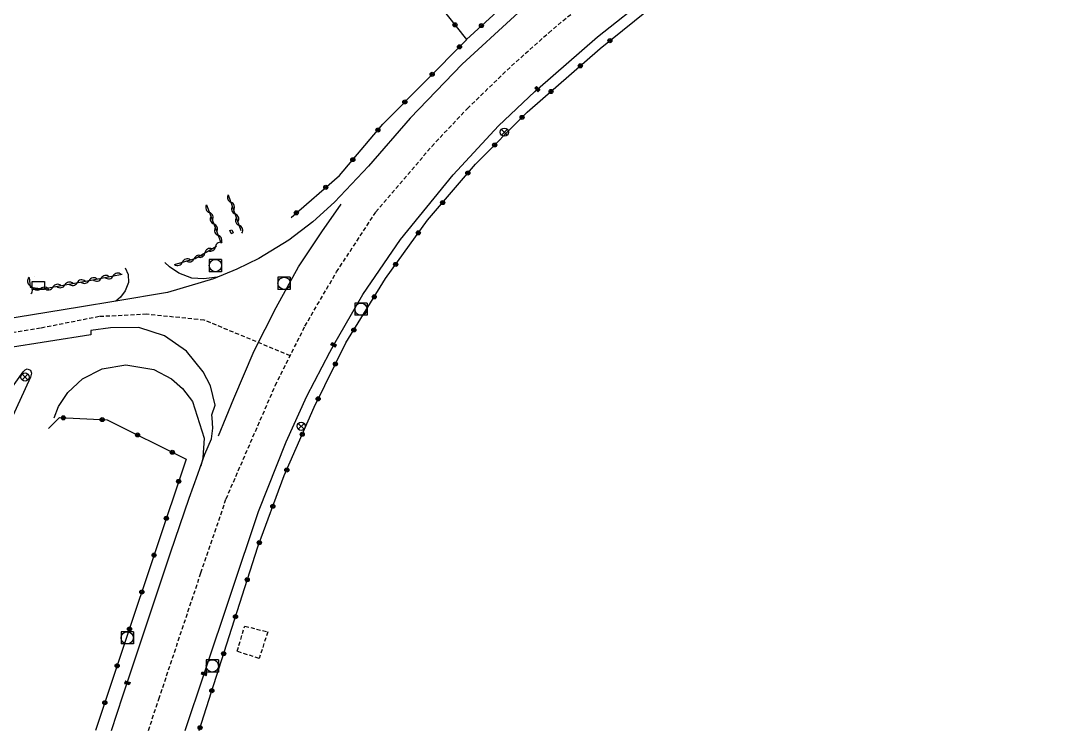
# Model space of a CAD drawing. Header units: millimetres. Extents: x 257000 to 258000, y 143999 to 144912.
# Drawn here: x 257659.5 to 257785.3, y 144000 to 144086.8 of the extents above; entities that cross this region are included whole.
import ezdxf

# ---------------------------------------------------------------- set-up
doc = ezdxf.new("R2010")
doc.units = ezdxf.units.MM
doc.linetypes.add('DASHED', pattern=[0.75, 0.5, -0.25])
doc.layers.get('0').update_dxf_attribs({"linetype": 'CONTINUOUS'})
for name, color, linetype in [('W0001', 6, 'DASHED'), ('W0008', 7, 'CONTINUOUS'), ('W0112', 1, 'DASHED'), ('W0310', 3, 'CONTINUOUS'), ('W0322', 7, 'CONTINUOUS'), ('W0400', 7, 'CONTINUOUS'), ('W0420', 7, 'CONTINUOUS'), ('W0469', 7, 'CONTINUOUS'), ('W1471', 7, 'CONTINUOUS')]:
    doc.layers.add(name, color=color, linetype=linetype)

# ---------------------------------------------------------------- blocks, each defined once
blk = doc.blocks.new('T400')
for p, q in [((-0.15, 0.3), (0.15, 0.3)), ((-0.15, -0.25), (-0.15, 0.3)), ((-0.15, 0.15), (0.15, 0.15)), ((-0.15, 0), (0.15, 0)), ((0.15, 0.3), (0.15, -0.25)), ((-0.15, -0.15), (0.15, -0.15)), ((-0.15, -0.25), (-0.15, -0.3)), ((-0.15, -0.3), (0.15, -0.3)), ((0.15, -0.3), (0.15, -0.25))]:
    blk.add_line(p, q)
blk = doc.blocks.new('T420')
for p, q in [((0.75, 0.75), (-0.75, 0.75)), ((-0.75, 0.75), (-0.75, -0.75)), ((0.75, 0.75), (0.75, -0.75)), ((0.75, -0.75), (-0.75, -0.75))]:
    blk.add_line(p, q)
blk.add_ellipse((0, 0), major_axis=(-0.53, 0.53), ratio=1, start_param=3.926991, end_param=10.210176)
blk = doc.blocks.new('T469')
at = {"color": 0, "linetype": 'Continuous', "flags": 128}
for points in [[(-0.35, 0.35), (0.35, -0.35)], [(-0.35, -0.35), (0.35, 0.35)]]:
    blk.add_lwpolyline(points, dxfattribs=at)
at = {"color": 0, "linetype": 'Continuous'}
blk.add_circle((0, 0), 0.5, dxfattribs=at)
blk = doc.blocks.new('T1471')
at = {"color": 0, "linetype": 'Continuous', "flags": 128}
blk.add_lwpolyline([(-0.75, -0.5), (-0.75, 0.5), (0.75, 0.5), (0.75, -0.5), (-0.75, -0.5)], dxfattribs=at)
blk = doc.blocks.new('t322o')
at = {"color": 0, "linetype": 'Continuous'}
for radius in [0.25, 0.15]:
    blk.add_circle((0, 0), radius, dxfattribs=at)
blk = doc.blocks.new('t310o')
at = {"color": 0, "linetype": 'Continuous'}
for centre, start, end in [((-0.5, 0.38), 216.8699, 323.1304), ((0.5, -0.37), 36.8699, 143.1303)]:
    blk.add_arc(centre, 0.625, start, end, dxfattribs=at)

msp = doc.modelspace()

# ---------------------------------------------------------------- linework, layer by layer
at = {"layer": 'W0001'}
msp.add_line((257675.15, 144000), (257676.43, 144003.84), dxfattribs=at)
for points in [[(257676.43, 144003.84), (257681.57, 144019.27), (257684.64, 144028.3), (257690.66, 144042.17), (257694.28, 144049.42), (257698.15, 144056.05), (257702.96, 144063.38), (257709.77, 144071.39), (257714.13, 144076.01), (257719.53, 144081.23), (257724.08, 144085.28), (257729.07, 144089.45), (257737.47, 144095.93), (257745.34, 144101.37), (257755.73, 144108.46), (257766.66, 144115.96), (257778.45, 144124.05), (257790.88, 144132.56), (257808.45, 144144.59), (257820.69, 144152.92), (257836.39, 144163.63), (257857.18, 144177.85)], [(257692.47, 144045.8), (257681.96, 144050.15), (257674.94, 144050.86), (257669.14, 144050.58), (257661.95, 144049.17), (257631.42, 144044.32), (257609.02, 144040.73), (257599.79, 144039.26), (257582.44, 144036.54), (257570.52, 144034.62), (257565.55, 144033.75), (257559.79, 144032.05), (257555.59, 144028.97)]]:
    msp.add_lwpolyline(points, dxfattribs=at)
at = {"layer": 'W0008'}
for points in [[(257679.66, 144000), (257681.97, 144006.93), (257688.61, 144026.74), (257691.97, 144035.28), (257694.49, 144040.86), (257697.33, 144046.25), (257697.79, 144047.13), (257701.37, 144053.29), (257705.96, 144060.01), (257712.4, 144067.93), (257717.95, 144073.88), (257722.37, 144078.09), (257722.69, 144078.4), (257730.05, 144084.77), (257736.42, 144089.86), (257743.05, 144094.63), (257752.52, 144101.09), (257757.57, 144104.49), (257769.87, 144112.94), (257787.47, 144125.02), (257800.85, 144134.27), (257821.02, 144148.01), (257838.03, 144159.62), (257876.23, 144185.72)], [(257735.21, 144099.61), (257728.02, 144094.17), (257721.78, 144088.98), (257719.9, 144087.31), (257713.48, 144081.43), (257707.15, 144074.85), (257702.05, 144068.97), (257697.89, 144064.55), (257695.24, 144062.15), (257692.32, 144059.93), (257688.66, 144057.7), (257685.96, 144056.39), (257683.1, 144055.2), (257677.5, 144053.54), (257671.17, 144052.45), (257666.73, 144051.73), (257655.18, 144049.86)], [(257683.73, 144036.02), (257685.58, 144040.57), (257688.08, 144046.39), (257690.77, 144051.71), (257693.51, 144056.68), (257696.36, 144060.95), (257698.72, 144064.32)], [(257672.32, 144056.53), (257672.67, 144055.71), (257672.7, 144054.73), (257672.29, 144053.72), (257671.73, 144052.94), (257671.18, 144052.46)], [(257683.55, 144055.4), (257681.92, 144055.2), (257680.45, 144055.28), (257678.86, 144055.9), (257677.72, 144056.67), (257677.16, 144057.19)], [(257670.63, 144000), (257672.04, 144004.24), (257672.57, 144005.8), (257677.85, 144021.71), (257680.14, 144028.4), (257681.2, 144031.32), (257682.04, 144033.78), (257682.84, 144035.65), (257683.01, 144036.96), (257682.94, 144038.22), (257682.88, 144038.59), (257683.3, 144039.77), (257682.72, 144042.12), (257681.85, 144043.85), (257679.82, 144046.35), (257677.11, 144048.23), (257673.99, 144049.23), (257670.52, 144049.22), (257668.11, 144048.9), (257668.13, 144048.36), (257657.77, 144046.73)], [(257656.02, 144037.59), (257655.91, 144038.36), (257659.84, 144043.85), (257660.07, 144044.07), (257660.33, 144044.21), (257660.73, 144044.05), (257660.85, 144043.68), (257660.73, 144043.18), (257658.32, 144037.92), (257656.02, 144037.59)], [(257663.61, 144038.21), (257664.14, 144039.6), (257665.29, 144041.29), (257667.11, 144042.98), (257669.48, 144044.21), (257672.4, 144044.69), (257675.8, 144044.1), (257677.96, 144042.96), (257679.3, 144041.79), (257680.55, 144040.2), (257681.96, 144035.71), (257681.8, 144033.31), (257681.55, 144032.3)]]:
    msp.add_lwpolyline(points, dxfattribs=at)
at = {"layer": 'W0112'}
for points in [[(257685.26, 144060.73), (257685.1, 144061.1), (257685.33, 144061.2), (257685.49, 144060.83), (257685.49, 144060.83), (257685.49, 144060.83), (257685.49, 144060.83), (257685.49, 144060.83), (257685.49, 144060.83), (257685.49, 144060.83), (257685.49, 144060.83), (257685.49, 144060.83), (257685.49, 144060.83), (257685.49, 144060.83), (257685.49, 144060.83), (257685.49, 144060.83), (257685.49, 144060.83), (257685.49, 144060.83), (257685.49, 144060.83), (257685.49, 144060.83), (257685.49, 144060.83), (257685.49, 144060.83), (257685.49, 144060.83), (257685.49, 144060.83), (257685.49, 144060.83), (257685.49, 144060.83), (257685.49, 144060.83), (257685.49, 144060.83), (257685.49, 144060.83), (257685.49, 144060.83), (257685.49, 144060.83), (257685.49, 144060.83), (257685.49, 144060.83), (257685.49, 144060.83), (257685.49, 144060.83), (257685.49, 144060.83), (257685.49, 144060.83), (257685.49, 144060.83), (257685.49, 144060.83), (257685.49, 144060.83), (257685.49, 144060.83), (257685.49, 144060.83), (257685.49, 144060.83), (257685.49, 144060.83), (257685.49, 144060.83), (257685.49, 144060.83), (257685.49, 144060.83), (257685.49, 144060.83), (257685.49, 144060.83), (257685.49, 144060.83), (257685.49, 144060.83), (257685.49, 144060.83), (257685.49, 144060.83), (257685.49, 144060.83), (257685.49, 144060.83), (257685.49, 144060.83), (257685.49, 144060.83), (257685.49, 144060.83), (257685.49, 144060.83), (257685.49, 144060.83), (257685.49, 144060.83), (257685.49, 144060.83), (257685.49, 144060.83), (257685.49, 144060.83), (257685.49, 144060.83), (257685.49, 144060.83), (257685.49, 144060.83), (257685.49, 144060.83), (257685.49, 144060.83), (257685.49, 144060.83), (257685.49, 144060.83), (257685.49, 144060.83), (257685.49, 144060.83), (257685.49, 144060.83), (257685.49, 144060.83), (257685.49, 144060.83), (257685.49, 144060.83), (257685.49, 144060.83), (257685.49, 144060.83), (257685.49, 144060.83), (257685.49, 144060.83), (257685.49, 144060.83), (257685.49, 144060.83), (257685.49, 144060.83), (257685.49, 144060.83), (257685.49, 144060.83), (257685.49, 144060.83), (257685.49, 144060.83), (257685.49, 144060.83), (257685.49, 144060.83), (257685.49, 144060.83), (257685.49, 144060.83), (257685.49, 144060.83), (257685.49, 144060.83), (257685.49, 144060.83), (257685.49, 144060.83), (257685.49, 144060.83), (257685.49, 144060.83), (257685.49, 144060.83), (257685.49, 144060.83), (257685.49, 144060.83), (257685.49, 144060.83), (257685.49, 144060.83), (257685.49, 144060.83), (257685.49, 144060.83), (257685.49, 144060.83), (257685.49, 144060.83), (257685.49, 144060.83), (257685.49, 144060.83), (257685.49, 144060.83), (257685.49, 144060.83), (257685.49, 144060.83), (257685.49, 144060.83), (257685.49, 144060.83), (257685.49, 144060.83), (257685.49, 144060.83), (257685.49, 144060.83), (257685.49, 144060.83), (257685.49, 144060.83), (257685.49, 144060.83)], [(257685.26, 144060.73), (257685.49, 144060.83), (257685.49, 144060.83), (257685.49, 144060.83), (257685.49, 144060.83), (257685.49, 144060.83), (257685.49, 144060.83), (257685.49, 144060.83), (257685.49, 144060.83), (257685.49, 144060.83), (257685.49, 144060.83), (257685.49, 144060.83), (257685.49, 144060.83), (257685.49, 144060.83), (257685.49, 144060.83), (257685.49, 144060.83), (257685.49, 144060.83), (257685.49, 144060.83), (257685.49, 144060.83), (257685.49, 144060.83), (257685.49, 144060.83), (257685.49, 144060.83), (257685.49, 144060.83), (257685.49, 144060.83), (257685.49, 144060.83), (257685.49, 144060.83), (257685.49, 144060.83), (257685.49, 144060.83), (257685.49, 144060.83), (257685.49, 144060.83), (257685.49, 144060.83), (257685.49, 144060.83), (257685.49, 144060.83), (257685.49, 144060.83), (257685.49, 144060.83), (257685.49, 144060.83), (257685.49, 144060.83), (257685.49, 144060.83), (257685.49, 144060.83), (257685.49, 144060.83), (257685.49, 144060.83), (257685.49, 144060.83), (257685.49, 144060.83), (257685.49, 144060.83), (257685.49, 144060.83), (257685.49, 144060.83), (257685.49, 144060.83), (257685.49, 144060.83), (257685.49, 144060.83), (257685.49, 144060.83), (257685.49, 144060.83), (257685.49, 144060.83), (257685.49, 144060.83), (257685.49, 144060.83), (257685.49, 144060.83), (257685.49, 144060.83), (257685.49, 144060.83), (257685.49, 144060.83), (257685.49, 144060.83), (257685.49, 144060.83), (257685.49, 144060.83), (257685.49, 144060.83), (257685.49, 144060.83), (257685.49, 144060.83), (257685.49, 144060.83), (257685.49, 144060.83), (257685.49, 144060.83), (257685.49, 144060.83), (257685.49, 144060.83), (257685.49, 144060.83), (257685.49, 144060.83), (257685.49, 144060.83), (257685.49, 144060.83), (257685.49, 144060.83), (257685.49, 144060.83), (257685.49, 144060.83), (257685.49, 144060.83), (257685.49, 144060.83), (257685.49, 144060.83), (257685.49, 144060.83), (257685.49, 144060.83), (257685.49, 144060.83), (257685.49, 144060.83), (257685.49, 144060.83), (257685.49, 144060.83), (257685.49, 144060.83), (257685.49, 144060.83), (257685.49, 144060.83), (257685.49, 144060.83), (257685.49, 144060.83), (257685.49, 144060.83), (257685.49, 144060.83), (257685.49, 144060.83), (257685.49, 144060.83), (257685.49, 144060.83), (257685.49, 144060.83), (257685.49, 144060.83), (257685.49, 144060.83), (257685.49, 144060.83), (257685.49, 144060.83), (257685.49, 144060.83), (257685.49, 144060.83), (257685.49, 144060.83), (257685.49, 144060.83), (257685.49, 144060.83), (257685.49, 144060.83), (257685.49, 144060.83), (257685.49, 144060.83), (257685.49, 144060.83), (257685.49, 144060.83), (257685.49, 144060.83), (257685.49, 144060.83), (257685.49, 144060.83), (257685.49, 144060.83), (257685.49, 144060.83), (257685.49, 144060.83), (257685.49, 144060.83), (257685.49, 144060.83), (257685.49, 144060.83), (257685.49, 144060.83)], [(257688.67, 144008.78), (257686, 144009.68), (257686.92, 144012.75), (257689.74, 144012.05), (257688.67, 144008.78), (257688.67, 144008.78), (257688.67, 144008.78), (257688.67, 144008.78), (257688.67, 144008.78), (257688.67, 144008.78), (257688.67, 144008.78), (257688.67, 144008.78), (257688.67, 144008.78), (257688.67, 144008.78), (257688.67, 144008.78), (257688.67, 144008.78), (257688.67, 144008.78), (257688.67, 144008.78), (257688.67, 144008.78), (257688.67, 144008.78), (257688.67, 144008.78), (257688.67, 144008.78), (257688.67, 144008.78), (257688.67, 144008.78), (257688.67, 144008.78), (257688.67, 144008.78), (257688.67, 144008.78), (257688.67, 144008.78), (257688.67, 144008.78), (257688.67, 144008.78), (257688.67, 144008.78), (257688.67, 144008.78), (257688.67, 144008.78), (257688.67, 144008.78), (257688.67, 144008.78), (257688.67, 144008.78), (257688.67, 144008.78), (257688.67, 144008.78), (257688.67, 144008.78), (257688.67, 144008.78), (257688.67, 144008.78), (257688.67, 144008.78), (257688.67, 144008.78), (257688.67, 144008.78), (257688.67, 144008.78), (257688.67, 144008.78), (257688.67, 144008.78), (257688.67, 144008.78), (257688.67, 144008.78), (257688.67, 144008.78), (257688.67, 144008.78), (257688.67, 144008.78), (257688.67, 144008.78), (257688.67, 144008.78), (257688.67, 144008.78), (257688.67, 144008.78), (257688.67, 144008.78), (257688.67, 144008.78), (257688.67, 144008.78), (257688.67, 144008.78), (257688.67, 144008.78), (257688.67, 144008.78), (257688.67, 144008.78), (257688.67, 144008.78), (257688.67, 144008.78), (257688.67, 144008.78), (257688.67, 144008.78), (257688.67, 144008.78), (257688.67, 144008.78), (257688.67, 144008.78), (257688.67, 144008.78), (257688.67, 144008.78), (257688.67, 144008.78), (257688.67, 144008.78), (257688.67, 144008.78), (257688.67, 144008.78), (257688.67, 144008.78), (257688.67, 144008.78), (257688.67, 144008.78), (257688.67, 144008.78), (257688.67, 144008.78), (257688.67, 144008.78), (257688.67, 144008.78), (257688.67, 144008.78), (257688.67, 144008.78), (257688.67, 144008.78), (257688.67, 144008.78), (257688.67, 144008.78), (257688.67, 144008.78), (257688.67, 144008.78), (257688.67, 144008.78), (257688.67, 144008.78), (257688.67, 144008.78), (257688.67, 144008.78), (257688.67, 144008.78), (257688.67, 144008.78), (257688.67, 144008.78), (257688.67, 144008.78), (257688.67, 144008.78), (257688.67, 144008.78), (257688.67, 144008.78), (257688.67, 144008.78), (257688.67, 144008.78), (257688.67, 144008.78), (257688.67, 144008.78), (257688.67, 144008.78), (257688.67, 144008.78), (257688.67, 144008.78), (257688.67, 144008.78), (257688.67, 144008.78), (257688.67, 144008.78), (257688.67, 144008.78), (257688.67, 144008.78), (257688.67, 144008.78), (257688.67, 144008.78), (257688.67, 144008.78), (257688.67, 144008.78), (257688.67, 144008.78), (257688.67, 144008.78), (257688.67, 144008.78)]]:
    msp.add_lwpolyline(points, dxfattribs=at)
at = {"layer": 'W0310'}
for points in [[(257684.9, 144065.48), (257684.9, 144065.48), (257684.9, 144065.48), (257684.9, 144065.48), (257684.9, 144065.48), (257684.9, 144065.48), (257684.9, 144065.48), (257684.9, 144065.48), (257684.9, 144065.48), (257684.9, 144065.48), (257684.9, 144065.48), (257684.9, 144065.48), (257684.9, 144065.48), (257684.9, 144065.48), (257684.9, 144065.48), (257684.9, 144065.48), (257684.9, 144065.48), (257684.9, 144065.48), (257684.9, 144065.48), (257684.9, 144065.48), (257684.9, 144065.48), (257684.9, 144065.48), (257684.9, 144065.48), (257684.9, 144065.48), (257684.9, 144065.48), (257684.9, 144065.48), (257684.9, 144065.48), (257684.9, 144065.48), (257684.9, 144065.48), (257684.9, 144065.48), (257684.9, 144065.48), (257684.9, 144065.48), (257684.9, 144065.48), (257684.9, 144065.48), (257684.9, 144065.48), (257684.9, 144065.48), (257684.9, 144065.48), (257684.9, 144065.48), (257684.9, 144065.48), (257684.9, 144065.48), (257684.9, 144065.48), (257684.9, 144065.48), (257684.9, 144065.48), (257684.9, 144065.48), (257684.9, 144065.48), (257684.9, 144065.48), (257684.9, 144065.48), (257684.9, 144065.48), (257684.9, 144065.48), (257684.9, 144065.48), (257684.9, 144065.48), (257684.9, 144065.48), (257684.9, 144065.48), (257684.9, 144065.48), (257684.9, 144065.48), (257684.9, 144065.48), (257684.9, 144065.48), (257684.9, 144065.48), (257684.9, 144065.48), (257684.9, 144065.48), (257684.9, 144065.48), (257684.9, 144065.48), (257684.9, 144065.48), (257684.9, 144065.48), (257684.9, 144065.48), (257684.9, 144065.48), (257684.9, 144065.48), (257684.9, 144065.48), (257684.9, 144065.48), (257684.9, 144065.48), (257684.9, 144065.48), (257684.9, 144065.48), (257684.9, 144065.48), (257684.9, 144065.48), (257684.9, 144065.48), (257684.9, 144065.48), (257684.9, 144065.48), (257684.9, 144065.48), (257684.9, 144065.48), (257684.9, 144065.48), (257684.9, 144065.48), (257684.9, 144065.48), (257684.9, 144065.48), (257684.9, 144065.48), (257684.9, 144065.48), (257684.9, 144065.48), (257684.9, 144065.48), (257684.9, 144065.48), (257684.9, 144065.48), (257684.9, 144065.48), (257684.9, 144065.48), (257684.9, 144065.48), (257684.9, 144065.48), (257684.9, 144065.48), (257684.9, 144065.48), (257684.9, 144065.48), (257684.9, 144065.48), (257684.9, 144065.48), (257684.9, 144065.48), (257684.9, 144065.48), (257684.9, 144065.48)], [(257684.9, 144065.48), (257684.9, 144065.48), (257684.9, 144065.48), (257684.9, 144065.48), (257684.9, 144065.48), (257684.9, 144065.48), (257684.9, 144065.48), (257684.9, 144065.48), (257684.9, 144065.48), (257684.9, 144065.48), (257684.9, 144065.48), (257684.9, 144065.48), (257684.9, 144065.48), (257684.9, 144065.48), (257684.9, 144065.48), (257684.9, 144065.48), (257684.9, 144065.48), (257684.9, 144065.48), (257684.9, 144065.48), (257686.45, 144061.12)], [(257682.24, 144064.23), (257683.95, 144059.76), (257683.95, 144059.76), (257683.95, 144059.76), (257683.95, 144059.76), (257683.95, 144059.76), (257683.95, 144059.76), (257683.95, 144059.76), (257683.95, 144059.76), (257683.95, 144059.76), (257683.95, 144059.76), (257683.95, 144059.76), (257683.95, 144059.76), (257683.95, 144059.76), (257683.95, 144059.76), (257683.95, 144059.76), (257683.95, 144059.76), (257683.95, 144059.76), (257683.95, 144059.76), (257683.95, 144059.76), (257683.95, 144059.76), (257683.95, 144059.76), (257683.95, 144059.76), (257683.95, 144059.76), (257683.95, 144059.76), (257683.95, 144059.76), (257683.95, 144059.76), (257683.95, 144059.76), (257683.95, 144059.76), (257683.95, 144059.76), (257683.95, 144059.76), (257683.95, 144059.76), (257683.95, 144059.76), (257683.95, 144059.76), (257683.95, 144059.76), (257683.95, 144059.76), (257683.95, 144059.76), (257683.95, 144059.76), (257683.95, 144059.76), (257683.95, 144059.76), (257683.95, 144059.76), (257683.95, 144059.76), (257683.95, 144059.76), (257683.95, 144059.76), (257683.95, 144059.76), (257683.95, 144059.76), (257683.95, 144059.76), (257683.95, 144059.76), (257683.95, 144059.76), (257683.95, 144059.76), (257683.95, 144059.76), (257683.95, 144059.76), (257683.95, 144059.76), (257683.95, 144059.76), (257683.95, 144059.76), (257683.95, 144059.76), (257683.95, 144059.76), (257683.95, 144059.76), (257683.95, 144059.76), (257683.95, 144059.76), (257683.95, 144059.76), (257683.95, 144059.76), (257683.95, 144059.76), (257683.95, 144059.76), (257683.95, 144059.76), (257683.95, 144059.76), (257683.95, 144059.76), (257683.95, 144059.76), (257683.95, 144059.76), (257683.95, 144059.76), (257683.95, 144059.76), (257683.95, 144059.76), (257683.95, 144059.76), (257683.95, 144059.76), (257683.95, 144059.76), (257683.95, 144059.76), (257683.95, 144059.76), (257683.95, 144059.76), (257683.95, 144059.76), (257683.95, 144059.76), (257683.95, 144059.76), (257683.95, 144059.76), (257683.95, 144059.76), (257683.95, 144059.76), (257683.95, 144059.76), (257683.95, 144059.76), (257683.95, 144059.76), (257683.95, 144059.76), (257683.95, 144059.76), (257683.95, 144059.76), (257683.95, 144059.76), (257683.95, 144059.76), (257683.95, 144059.76), (257683.95, 144059.76), (257683.95, 144059.76), (257683.95, 144059.76), (257683.95, 144059.76), (257683.95, 144059.76), (257683.95, 144059.76), (257683.95, 144059.76), (257683.95, 144059.76)], [(257678.34, 144056.94), (257678.34, 144056.94), (257678.34, 144056.94), (257678.34, 144056.94), (257678.34, 144056.94), (257678.34, 144056.94), (257678.34, 144056.94), (257678.34, 144056.94), (257678.34, 144056.94), (257678.34, 144056.94), (257678.34, 144056.94), (257678.34, 144056.94), (257678.34, 144056.94), (257678.34, 144056.94), (257678.34, 144056.94), (257678.34, 144056.94), (257678.34, 144056.94), (257678.34, 144056.94), (257680.88, 144057.7), (257683.48, 144059.2)], [(257683.95, 144059.76), (257683.95, 144059.76), (257683.95, 144059.76), (257683.95, 144059.76), (257683.95, 144059.76), (257683.95, 144059.76), (257683.95, 144059.76), (257683.95, 144059.76), (257683.95, 144059.76), (257683.95, 144059.76), (257683.95, 144059.76), (257683.95, 144059.76), (257683.95, 144059.76), (257683.95, 144059.76), (257683.95, 144059.76), (257683.95, 144059.76), (257683.95, 144059.76), (257683.95, 144059.76), (257683.95, 144059.76), (257683.95, 144059.76)], [(257678.34, 144056.94), (257678.34, 144056.94), (257678.34, 144056.94), (257678.34, 144056.94), (257678.34, 144056.94), (257678.34, 144056.94), (257678.34, 144056.94), (257678.34, 144056.94), (257678.34, 144056.94), (257678.34, 144056.94), (257678.34, 144056.94), (257678.34, 144056.94), (257678.34, 144056.94), (257678.34, 144056.94), (257678.34, 144056.94), (257678.34, 144056.94), (257678.34, 144056.94), (257678.34, 144056.94), (257678.34, 144056.94), (257678.34, 144056.94), (257678.34, 144056.94), (257678.34, 144056.94), (257678.34, 144056.94), (257678.34, 144056.94), (257678.34, 144056.94), (257678.34, 144056.94), (257678.34, 144056.94), (257678.34, 144056.94), (257678.34, 144056.94), (257678.34, 144056.94), (257678.34, 144056.94), (257678.34, 144056.94), (257678.34, 144056.94), (257678.34, 144056.94), (257678.34, 144056.94), (257678.34, 144056.94), (257678.34, 144056.94), (257678.34, 144056.94), (257678.34, 144056.94), (257678.34, 144056.94), (257678.34, 144056.94), (257678.34, 144056.94), (257678.34, 144056.94), (257678.34, 144056.94), (257678.34, 144056.94), (257678.34, 144056.94), (257678.34, 144056.94), (257678.34, 144056.94), (257678.34, 144056.94), (257678.34, 144056.94), (257678.34, 144056.94), (257678.34, 144056.94), (257678.34, 144056.94), (257678.34, 144056.94), (257678.34, 144056.94), (257678.34, 144056.94), (257678.34, 144056.94), (257678.34, 144056.94), (257678.34, 144056.94), (257678.34, 144056.94), (257678.34, 144056.94), (257678.34, 144056.94), (257678.34, 144056.94), (257678.34, 144056.94), (257678.34, 144056.94), (257678.34, 144056.94), (257678.34, 144056.94), (257678.34, 144056.94), (257678.34, 144056.94), (257678.34, 144056.94), (257678.34, 144056.94), (257678.34, 144056.94), (257678.34, 144056.94), (257678.34, 144056.94), (257678.34, 144056.94), (257678.34, 144056.94), (257678.34, 144056.94), (257678.34, 144056.94), (257678.34, 144056.94), (257678.34, 144056.94), (257678.34, 144056.94), (257678.34, 144056.94), (257678.34, 144056.94), (257678.34, 144056.94), (257678.34, 144056.94), (257678.34, 144056.94), (257678.34, 144056.94), (257678.34, 144056.94), (257678.34, 144056.94), (257678.34, 144056.94), (257678.34, 144056.94), (257678.34, 144056.94), (257678.34, 144056.94), (257678.34, 144056.94), (257678.34, 144056.94), (257678.34, 144056.94), (257678.34, 144056.94), (257678.34, 144056.94), (257678.34, 144056.94), (257678.34, 144056.94), (257678.34, 144056.94)], [(257660.56, 144055.37), (257660.69, 144054.2), (257662.24, 144053.96), (257668.17, 144055.03), (257671.95, 144055.75), (257671.95, 144055.75), (257671.95, 144055.75), (257671.95, 144055.75), (257671.95, 144055.75), (257671.95, 144055.75), (257671.95, 144055.75), (257671.95, 144055.75), (257671.95, 144055.75), (257671.95, 144055.75), (257671.95, 144055.75), (257671.95, 144055.75), (257671.95, 144055.75), (257671.95, 144055.75), (257671.95, 144055.75), (257671.95, 144055.75), (257671.95, 144055.75), (257671.95, 144055.75), (257671.95, 144055.75), (257671.95, 144055.75), (257671.95, 144055.75), (257671.95, 144055.75), (257671.95, 144055.75), (257671.95, 144055.75), (257671.95, 144055.75), (257671.95, 144055.75), (257671.95, 144055.75), (257671.95, 144055.75), (257671.95, 144055.75), (257671.95, 144055.75), (257671.95, 144055.75), (257671.95, 144055.75), (257671.95, 144055.75), (257671.95, 144055.75), (257671.95, 144055.75), (257671.95, 144055.75), (257671.95, 144055.75), (257671.95, 144055.75), (257671.95, 144055.75), (257671.95, 144055.75), (257671.95, 144055.75), (257671.95, 144055.75), (257671.95, 144055.75), (257671.95, 144055.75), (257671.95, 144055.75), (257671.95, 144055.75), (257671.95, 144055.75), (257671.95, 144055.75), (257671.95, 144055.75), (257671.95, 144055.75), (257671.95, 144055.75), (257671.95, 144055.75), (257671.95, 144055.75), (257671.95, 144055.75), (257671.95, 144055.75), (257671.95, 144055.75), (257671.95, 144055.75), (257671.95, 144055.75), (257671.95, 144055.75), (257671.95, 144055.75), (257671.95, 144055.75), (257671.95, 144055.75), (257671.95, 144055.75), (257671.95, 144055.75), (257671.95, 144055.75), (257671.95, 144055.75), (257671.95, 144055.75), (257671.95, 144055.75), (257671.95, 144055.75), (257671.95, 144055.75), (257671.95, 144055.75), (257671.95, 144055.75), (257671.95, 144055.75), (257671.95, 144055.75), (257671.95, 144055.75), (257671.95, 144055.75), (257671.95, 144055.75), (257671.95, 144055.75), (257671.95, 144055.75), (257671.95, 144055.75), (257671.95, 144055.75), (257671.95, 144055.75), (257671.95, 144055.75), (257671.95, 144055.75), (257671.95, 144055.75), (257671.95, 144055.75), (257671.95, 144055.75), (257671.95, 144055.75), (257671.95, 144055.75), (257671.95, 144055.75), (257671.95, 144055.75), (257671.95, 144055.75), (257671.95, 144055.75), (257671.95, 144055.75), (257671.95, 144055.75), (257671.95, 144055.75), (257671.95, 144055.75)], [(257671.95, 144055.75), (257671.95, 144055.75), (257671.95, 144055.75), (257671.95, 144055.75), (257671.95, 144055.75), (257671.95, 144055.75), (257671.95, 144055.75), (257671.95, 144055.75), (257671.95, 144055.75), (257671.95, 144055.75), (257671.95, 144055.75), (257671.95, 144055.75), (257671.95, 144055.75), (257671.95, 144055.75), (257671.95, 144055.75), (257671.95, 144055.75), (257671.95, 144055.75), (257671.95, 144055.75), (257671.95, 144055.75), (257671.95, 144055.75)]]:
    msp.add_lwpolyline(points, dxfattribs=at)
at = {"layer": 'W0322'}
for points in [[(257681.36, 144000), (257683.14, 144005.61), (257688.51, 144022.45), (257691.76, 144031.15), (257695.39, 144039.53), (257699.29, 144047.37), (257704.11, 144055.23), (257709.24, 144062.35), (257715.11, 144069.21), (257721.45, 144075.56), (257730.37, 144083.35), (257737.3, 144088.94), (257743.17, 144093.19), (257751.96, 144099.33), (257769.31, 144111.26), (257783.8, 144121.15), (257801.43, 144133.26)], [(257708.2, 144091.83), (257708.2, 144091.83), (257708.2, 144091.83), (257708.2, 144091.83), (257708.2, 144091.83), (257708.2, 144091.83), (257708.2, 144091.83), (257708.2, 144091.83), (257708.2, 144091.83), (257708.2, 144091.83), (257708.2, 144091.83), (257708.2, 144091.83), (257708.2, 144091.83), (257708.2, 144091.83), (257708.2, 144091.83), (257708.2, 144091.83), (257708.2, 144091.83), (257714.02, 144084.47), (257721.49, 144091.31), (257728.63, 144097.11)], [(257692.59, 144062.71), (257692.59, 144062.71), (257692.59, 144062.71), (257692.59, 144062.71), (257692.59, 144062.71), (257692.59, 144062.71), (257692.59, 144062.71), (257692.59, 144062.71), (257692.59, 144062.71), (257692.59, 144062.71), (257692.59, 144062.71), (257692.59, 144062.71), (257692.59, 144062.71), (257692.59, 144062.71), (257692.59, 144062.71), (257692.59, 144062.71), (257692.59, 144062.71), (257698.5, 144067.84), (257703.79, 144074.09), (257714.02, 144084.42)], [(257661.26, 144055.43), (257661.26, 144055.43), (257661.26, 144055.43), (257661.26, 144055.43), (257661.26, 144055.43), (257661.26, 144055.43), (257661.26, 144055.43), (257661.26, 144055.43), (257661.26, 144055.43), (257661.26, 144055.43), (257661.26, 144055.43), (257661.26, 144055.43), (257661.26, 144055.43), (257661.26, 144055.43), (257661.26, 144055.43), (257661.26, 144055.43), (257661.26, 144055.43), (257661.26, 144055.43), (257661.26, 144055.43), (257661.26, 144055.43), (257661.26, 144055.43), (257661.26, 144055.43), (257661.26, 144055.43), (257661.26, 144055.43), (257661.26, 144055.43), (257661.26, 144055.43), (257661.26, 144055.43), (257661.26, 144055.43), (257661.26, 144055.43), (257661.26, 144055.43), (257661.26, 144055.43), (257661.26, 144055.43), (257661.26, 144055.43), (257661.26, 144055.43), (257661.26, 144055.43), (257661.26, 144055.43), (257661.26, 144055.43), (257661.26, 144055.43), (257661.26, 144055.43), (257661.26, 144055.43), (257661.26, 144055.43), (257661.26, 144055.43), (257661.26, 144055.43), (257661.26, 144055.43), (257661.26, 144055.43), (257661.26, 144055.43), (257661.26, 144055.43), (257661.26, 144055.43), (257661.26, 144055.43), (257661.26, 144055.43), (257661.26, 144055.43), (257661.26, 144055.43), (257661.26, 144055.43), (257661.26, 144055.43), (257661.26, 144055.43), (257661.26, 144055.43), (257661.26, 144055.43), (257661.26, 144055.43), (257661.26, 144055.43), (257661.26, 144055.43), (257661.26, 144055.43), (257661.26, 144055.43), (257661.26, 144055.43), (257661.26, 144055.43), (257661.26, 144055.43), (257661.26, 144055.43), (257661.26, 144055.43), (257661.26, 144055.43), (257661.26, 144055.43), (257661.26, 144055.43), (257661.26, 144055.43), (257661.26, 144055.43), (257661.26, 144055.43), (257661.26, 144055.43), (257661.26, 144055.43), (257661.26, 144055.43), (257661.26, 144055.43), (257661.26, 144055.43), (257661.26, 144055.43), (257661.26, 144055.43), (257661.26, 144055.43), (257661.26, 144055.43), (257661.26, 144055.43), (257661.26, 144055.43), (257661.26, 144055.43), (257661.26, 144055.43), (257661.26, 144055.43), (257661.26, 144055.43), (257661.26, 144055.43), (257661.26, 144055.43), (257661.26, 144055.43), (257661.26, 144055.43), (257661.26, 144055.43), (257661.26, 144055.43), (257661.26, 144055.43), (257661.26, 144055.43), (257661.26, 144055.43), (257661.26, 144055.43), (257661.26, 144055.43), (257661.26, 144055.43), (257661.26, 144055.43)], [(257662.93, 144036.89), (257662.93, 144036.89), (257662.93, 144036.89), (257662.93, 144036.89), (257662.93, 144036.89), (257662.93, 144036.89), (257662.93, 144036.89), (257662.93, 144036.89), (257662.93, 144036.89), (257662.93, 144036.89), (257662.93, 144036.89), (257662.93, 144036.89), (257662.93, 144036.89), (257664.3, 144038.23), (257670.12, 144037.97), (257679.75, 144033.16), (257672.28, 144010.74), (257668.69, 144000)], [(257662.93, 144036.89), (257662.93, 144036.89), (257662.93, 144036.89), (257662.93, 144036.89), (257662.93, 144036.89), (257662.93, 144036.89), (257662.93, 144036.89), (257662.93, 144036.89), (257662.93, 144036.89), (257662.93, 144036.89), (257662.93, 144036.89), (257662.93, 144036.89), (257662.93, 144036.89), (257662.93, 144036.89), (257662.93, 144036.89), (257662.93, 144036.89), (257662.93, 144036.89), (257662.93, 144036.89), (257662.93, 144036.89), (257662.93, 144036.89), (257662.93, 144036.89), (257662.93, 144036.89), (257662.93, 144036.89), (257662.93, 144036.89), (257662.93, 144036.89), (257662.93, 144036.89), (257662.93, 144036.89), (257662.93, 144036.89), (257662.93, 144036.89), (257662.93, 144036.89), (257662.93, 144036.89), (257662.93, 144036.89), (257662.93, 144036.89), (257662.93, 144036.89), (257662.93, 144036.89), (257662.93, 144036.89), (257662.93, 144036.89), (257662.93, 144036.89), (257662.93, 144036.89), (257662.93, 144036.89), (257662.93, 144036.89), (257662.93, 144036.89), (257662.93, 144036.89), (257662.93, 144036.89), (257662.93, 144036.89), (257662.93, 144036.89), (257662.93, 144036.89), (257662.93, 144036.89), (257662.93, 144036.89), (257662.93, 144036.89), (257662.93, 144036.89), (257662.93, 144036.89), (257662.93, 144036.89), (257662.93, 144036.89), (257662.93, 144036.89), (257662.93, 144036.89), (257662.93, 144036.89), (257662.93, 144036.89), (257662.93, 144036.89), (257662.93, 144036.89), (257662.93, 144036.89), (257662.93, 144036.89), (257662.93, 144036.89), (257662.93, 144036.89), (257662.93, 144036.89), (257662.93, 144036.89), (257662.93, 144036.89), (257662.93, 144036.89), (257662.93, 144036.89), (257662.93, 144036.89), (257662.93, 144036.89), (257662.93, 144036.89), (257662.93, 144036.89), (257662.93, 144036.89), (257662.93, 144036.89), (257662.93, 144036.89), (257662.93, 144036.89), (257662.93, 144036.89), (257662.93, 144036.89), (257662.93, 144036.89), (257662.93, 144036.89), (257662.93, 144036.89), (257662.93, 144036.89), (257662.93, 144036.89), (257662.93, 144036.89), (257662.93, 144036.89), (257662.93, 144036.89), (257662.93, 144036.89), (257662.93, 144036.89), (257662.93, 144036.89), (257662.93, 144036.89), (257662.93, 144036.89), (257662.93, 144036.89), (257662.93, 144036.89), (257662.93, 144036.89), (257662.93, 144036.89), (257662.93, 144036.89), (257662.93, 144036.89), (257662.93, 144036.89), (257662.93, 144036.89), (257662.93, 144036.89)]]:
    msp.add_lwpolyline(points, dxfattribs=at)

# ---------------------------------------------------------------- block references
at = {"layer": 'W0310'}
for p, rotation in [((257685.24, 144064.54), 289.6046665750432), ((257682.6, 144063.3), 290.9583796350809), ((257685.74, 144063.13), 289.6046665750432), ((257683.14, 144061.9), 290.9583796350809), ((257686.24, 144061.72), 289.6046665750432), ((257683.67, 144060.5), 290.9583796350809), ((257682.05, 144058.37), 30.07892471091838), ((257683.35, 144059.13), 30.07892471091838), ((257679.3, 144057.23), 16.53574105281943), ((257680.74, 144057.66), 16.53574105281943), ((257660.67, 144054.38), 276.5335328741701), ((257667.9, 144054.98), 10.24945868615422), ((257669.38, 144055.26), 10.72372962720992), ((257670.85, 144055.54), 10.72372962720992), ((257662, 144054), 351.1982168305682), ((257663.48, 144054.18), 10.24945868615422), ((257664.95, 144054.45), 10.24945868615422), ((257666.43, 144054.72), 10.24945868615422)]:
    msp.add_blockref('t310o', p, dxfattribs=dict(at, rotation=rotation))
at = {"layer": 'W0322'}
for p, rotation in [((257712.62, 144086.24), 308.3261708396655), ((257715.85, 144086.15), 42.50418620966941), ((257731.55, 144084.31), 38.88906548474987), ((257713.17, 144083.56), 45.25638858676039), ((257709.83, 144080.19), 45.25638858676039), ((257727.94, 144081.23), 41.13765989893074), ((257724.36, 144078.1), 41.13765989893074), ((257706.49, 144076.82), 45.25638858676039), ((257720.82, 144074.93), 45.0586731638889), ((257703.2, 144073.39), 49.80929628787253), ((257717.47, 144071.57), 45.0586731638889), ((257700.13, 144069.77), 49.80929628787253), ((257714.19, 144068.13), 49.47105303990218), ((257696.82, 144066.38), 40.95082298565209), ((257711.11, 144064.52), 49.47105303990218), ((257693.23, 144063.27), 40.95082298565209), ((257708.14, 144060.82), 54.23234198080879), ((257705.37, 144056.96), 54.23234198080879), ((257702.75, 144053), 58.4417183821718), ((257700.26, 144048.95), 58.4417183821718), ((257698, 144044.78), 63.57837023226651), ((257695.89, 144040.53), 63.57837023226651), ((257664.76, 144038.21), 357.3702518051341), ((257669.5, 144037.99), 357.3702518051341), ((257673.82, 144036.12), 333.477664919778), ((257693.95, 144036.19), 66.57579533928791), ((257678.07, 144034), 333.477664919778), ((257692.06, 144031.83), 66.57579533928791), ((257678.84, 144030.44), 251.5750069444894), ((257690.36, 144027.4), 69.51549608754355), ((257677.34, 144025.93), 251.5750069444894), ((257688.7, 144022.95), 69.51549608754355), ((257675.84, 144021.42), 251.5750069444894), ((257687.23, 144018.43), 72.29985883302747), ((257674.34, 144016.92), 251.5750069444894), ((257685.79, 144013.91), 72.29985883302747), ((257672.84, 144012.41), 251.5750069444894), ((257684.34, 144009.38), 72.29985883302747), ((257671.33, 144007.9), 251.4976387509351), ((257682.9, 144004.86), 72.3790908652796), ((257669.82, 144003.4), 251.4976387509351), ((257681.46, 144000.33), 72.3790908652796)]:
    msp.add_blockref('t322o', p, dxfattribs=dict(at, rotation=rotation))
at = {"layer": 'W0400'}
for p, rotation in [((257722.69, 144078.4), 43.90590051159244), ((257697.79, 144047.13), 62.66006924024581), ((257681.97, 144006.93), 71.54851443025613), ((257672.57, 144005.8), 251.1528948539082)]:
    msp.add_blockref('T400', p, dxfattribs=dict(at, rotation=rotation))
at = {"layer": 'W0420'}
for p in [(257683.33, 144056.82), (257691.73, 144054.65), (257701.13, 144051.49), (257672.56, 144011.32), (257682.96, 144007.88)]:
    msp.add_blockref('T420', p, dxfattribs=at)
at = {"layer": 'W0469'}
for p in [(257718.66, 144073.12), (257660.07, 144043.19), (257693.82, 144037.18)]:
    msp.add_blockref('T469', p, dxfattribs=at)
at = {"layer": 'W1471'}
msp.add_blockref('T1471', (257661.69, 144054.39), dxfattribs=at)

doc.saveas('drawing.dxf')
